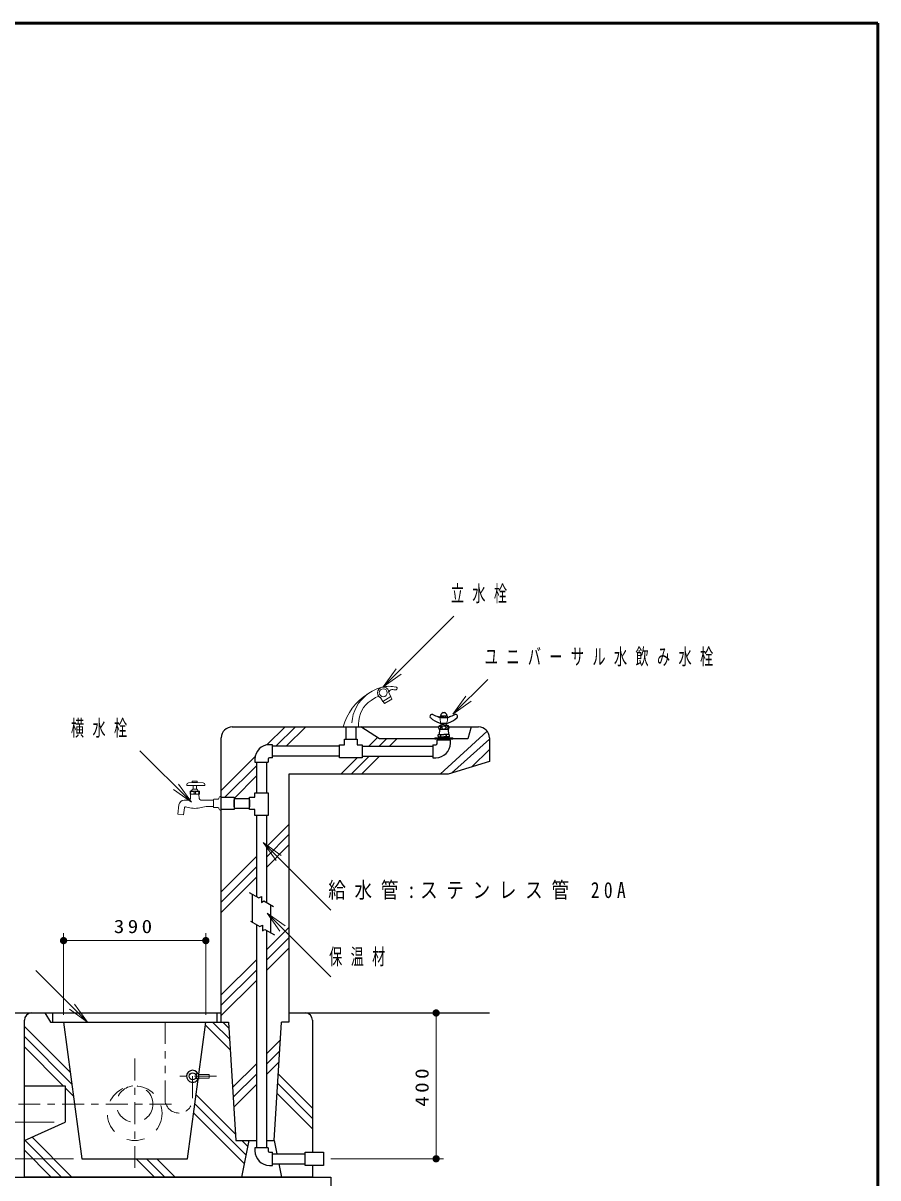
# Model space of a CAD drawing. Units: millimetres on the paper, scale 1:20. Extents: x -365 to 0, y -47 to 257.
# Drawn here: x -117.2 to 0, y 98.6 to 257 of the extents above; entities that cross this region are included whole.
import ezdxf

# ---------------------------------------------------------------- set-up
doc = ezdxf.new("R2010")
doc.units = ezdxf.units.MM
for name, pattern in [('USER1', [4.5, 2.5, -2]), ('USER2', [6, 3, -1, 1, -1]), ('USER3', [8, 3, -1, 1, -1, 1, -1])]:
    doc.linetypes.add(name, pattern=pattern)
doc.layers.add('LY_1', color=7, linetype='Continuous', lineweight=25)
doc.layers.add('LY_4', color=7, linetype='Continuous', lineweight=13)
doc.styles.add('ＭＳ ゴシック', font='')
doc.styles.get('ＭＳ ゴシック').set_extended_font_data('MS Gothic')

# ---------------------------------------------------------------- blocks, each defined once
blk = doc.blocks.new('open_arrow')
at = {"color": 0, "linetype": 'Continuous', "lineweight": -2}
blk.add_lwpolyline([(7.5, 1.25), (0, 0), (7.5, -1.25)], dxfattribs=at)
blk = doc.blocks.new('filled_dot')
at = {"color": 0, "linetype": 'Continuous', "lineweight": -2, "const_width": 1.25}
blk.add_lwpolyline([(-0.625, 0, 1), (0.625, 0, 1)], format="xyb", close=True, dxfattribs=at)

msp = doc.modelspace()

# ---------------------------------------------------------------- linework, layer by layer
at = {"layer": 'LY_1', "lineweight": 13}
for p, q in [((-67.817, 165.948), (-58.136, 175.64)), ((-58.251, 162.212), (-53.484, 166.979)), ((-67.04, 165.12), (-66.75, 164.617)), ((-68.169, 164.476), (-67.876, 163.967)), ((-67.876, 163.967), (-66.75, 164.617)), ((-67.845, 163.985), (-67.833, 163.963)), ((-66.626, 164.256), (-67.621, 163.681)), ((-66.781, 164.6), (-66.768, 164.578)), ((-83.748, 157.998), (-81.268, 160.478)), ((-82.524, 157.808), (-79.854, 160.478)), ((-81.11, 157.808), (-78.44, 160.478)), ((-71.201, 160.478), (-73.301, 160.478)), ((-71.201, 160.884), (-71.201, 160.478)), ((-69.796, 157.808), (-68.592, 159.012)), ((-68.382, 157.808), (-67.362, 158.828)), ((-66.968, 157.808), (-65.948, 158.828)), ((-59.984, 153.978), (-53.572, 159.89)), ((-58.432, 154.124), (-53.254, 158.793)), ((-94.096, 150.122), (-101.167, 157.194)), ((-55.647, 154.987), (-53.254, 157.379)), ((-90.004, 151.742), (-85.404, 156.342)), ((-73.63, 153.974), (-71.376, 156.228)), ((-72.215, 153.974), (-69.742, 156.448)), ((-70.801, 153.975), (-68.328, 156.448)), ((-89.501, 150.831), (-85.184, 155.148)), ((-88.254, 150.663), (-85.184, 153.733)), ((-94.744, 152.553), (-94.744, 152.429)), ((-94.744, 152.429), (-92.244, 152.429)), ((-93.994, 152.854), (-94.519, 152.802)), ((-93.944, 153.004), (-93.994, 152.975)), ((-93.994, 152.975), (-93.994, 152.854)), ((-93.994, 152.854), (-93.294, 152.854)), ((-93.944, 153.004), (-93.344, 153.004)), ((-93.881, 152.429), (-93.881, 151.929)), ((-93.406, 152.429), (-93.406, 151.929)), ((-93.344, 153.004), (-93.294, 152.975)), ((-93.294, 152.975), (-93.294, 152.854)), ((-93.294, 152.854), (-92.476, 152.796)), ((-92.244, 152.546), (-92.244, 152.429)), ((-94.269, 151.629), (-94.294, 151.604)), ((-94.294, 151.604), (-94.294, 151.254)), ((-94.294, 151.254), (-94.269, 151.229)), ((-94.269, 151.629), (-93.019, 151.629)), ((-94.269, 151.229), (-93.019, 151.229)), ((-94.244, 150.658), (-94.224, 151.229)), ((-93.944, 151.929), (-93.344, 151.929)), ((-93.044, 150.658), (-93.064, 151.229)), ((-92.994, 151.604), (-93.019, 151.629)), ((-93.019, 151.229), (-92.994, 151.254)), ((-92.994, 151.604), (-92.994, 151.254)), ((-91.062, 150.503), (-91.062, 149.455)), ((-91.024, 150.542), (-90.486, 150.542)), ((-90.334, 150.672), (-90.339, 150.653)), ((-90.032, 150.932), (-89.994, 150.932)), ((-95.977, 148.511), (-95.824, 149.758)), ((-95.183, 148.414), (-95.066, 149.367)), ((-95.08, 150.417), (-94.494, 150.417)), ((-92.794, 150.417), (-91.062, 150.417)), ((-91.859, 149.542), (-91.062, 149.542)), ((-90.486, 149.417), (-91.024, 149.417)), ((-90.339, 149.305), (-90.334, 149.287)), ((-90.032, 149.026), (-90.018, 149.026)), ((-95.977, 148.511), (-95.183, 148.414)), ((-83.824, 144.03), (-80.754, 147.1)), ((-84.26, 144.597), (-74.983, 135.321)), ((-83.824, 142.616), (-80.754, 145.686)), ((-83.824, 141.201), (-80.754, 144.271)), ((-90.004, 137.85), (-85.184, 142.67)), ((-90.004, 136.436), (-85.184, 141.256)), ((-90.004, 135.021), (-85.184, 139.841)), ((-83.742, 134.938), (-74.989, 126.186)), ((-111.629, 120.978), (-111.629, 132.152)), ((-92.129, 120.978), (-92.129, 132.152)), ((-83.824, 129.888), (-80.754, 132.958)), ((-83.824, 128.473), (-80.754, 131.543)), ((-111.629, 131.152), (-92.129, 131.152)), ((-83.824, 127.059), (-80.754, 130.129)), ((-90.004, 123.708), (-85.184, 128.528)), ((-108.357, 119.978), (-115.428, 127.049)), ((-90.004, 122.293), (-85.184, 127.113)), ((-90.004, 120.879), (-85.184, 125.699)), ((-60.559, 121.228), (-60.559, 101.228)), ((-117.004, 119.392), (-110.712, 113.1)), ((-88.766, 116.11), (-92.188, 119.532)), ((-88.859, 117.617), (-91.22, 119.978)), ((-88.952, 119.124), (-89.806, 119.978)), ((-117.004, 117.978), (-110.494, 111.468)), ((-83.824, 115.62), (-81.88, 117.565)), ((-111.668, 111.228), (-117.004, 116.563)), ((-83.824, 114.206), (-82.027, 116.003)), ((-88.451, 110.993), (-85.184, 114.26)), ((-83.824, 112.792), (-82.174, 114.442)), ((-88.369, 109.661), (-85.184, 112.846)), ((-77.504, 108.176), (-82.192, 112.864)), ((-110.277, 109.836), (-111.405, 110.964)), ((-88.287, 108.329), (-85.184, 111.432)), ((-77.504, 106.762), (-82.274, 111.532)), ((-88.057, 104.587), (-93.461, 109.991)), ((-77.504, 105.348), (-82.356, 110.199)), ((-86.647, 101.763), (-93.627, 108.743)), ((-112.905, 106.228), (-130.504, 106.228)), ((-86.883, 100.584), (-93.793, 107.495)), ((-111.896, 98.728), (-116.93, 103.761)), ((-110.482, 98.728), (-115.952, 104.197)), ((-86.411, 102.941), (-87.198, 103.728)), ((-113.31, 98.728), (-117.004, 102.421)), ((-110.254, 101.228), (-150.504, 101.228)), ((-99.168, 98.728), (-101.668, 101.228)), ((-97.754, 98.728), (-100.254, 101.228)), ((-96.34, 98.728), (-98.84, 101.228)), ((-75.004, 101.228), (-59.559, 101.228))]:
    msp.add_line(p, q, dxfattribs=at)
at = {"layer": 'LY_1'}
for p, q in [((-60.029, 161.753), (-58.979, 161.753)), ((-59.929, 161.953), (-59.995, 161.935)), ((-59.995, 161.753), (-59.995, 161.935)), ((-59.929, 161.953), (-59.504, 161.953)), ((-59.929, 161.953), (-59.922, 161.953)), ((-59.922, 161.953), (-59.922, 162.01)), ((-59.749, 161.753), (-59.749, 161.935)), ((-59.592, 162.418), (-59.417, 162.418)), ((-59.079, 161.953), (-59.504, 161.953)), ((-59.259, 161.753), (-59.259, 161.935)), ((-59.087, 161.953), (-59.087, 162.01)), ((-59.079, 161.953), (-59.087, 161.953)), ((-59.079, 161.953), (-59.013, 161.935)), ((-59.013, 161.753), (-59.013, 161.935)), ((-88.504, 160.478), (-60.203, 160.478)), ((-72.934, 160.478), (-72.934, 158.778)), ((-71.574, 160.478), (-71.574, 158.778)), ((-68.304, 158.828), (-70.885, 160.478)), ((-60.154, 160.597), (-59.504, 160.597)), ((-60.154, 160.147), (-58.854, 160.147)), ((-60.104, 160.103), (-60.154, 159.403)), ((-60.104, 160.103), (-60.104, 160.147)), ((-59.879, 160.978), (-59.13, 160.978)), ((-59.804, 160.847), (-59.504, 160.847)), ((-59.742, 160.847), (-59.742, 160.978)), ((-59.204, 160.847), (-59.504, 160.847)), ((-58.854, 160.597), (-59.504, 160.597)), ((-59.267, 160.847), (-59.267, 160.978)), ((-58.904, 160.103), (-58.904, 160.147)), ((-58.904, 160.103), (-58.854, 159.403)), ((-58.805, 160.478), (-54.754, 160.478)), ((-55.754, 160.478), (-56.204, 158.828)), ((-90.004, 119.978), (-90.004, 158.978)), ((-73.106, 158.778), (-71.403, 158.778)), ((-73.106, 158.028), (-73.106, 158.778)), ((-71.403, 158.778), (-71.403, 158.028)), ((-56.204, 158.828), (-68.304, 158.828)), ((-60.754, 158.828), (-60.754, 158.878)), ((-60.754, 158.828), (-58.254, 158.828)), ((-60.679, 158.953), (-58.329, 158.953)), ((-60.404, 158.228), (-60.404, 158.628)), ((-58.604, 158.628), (-60.404, 158.628)), ((-60.283, 159.375), (-60.179, 159.403)), ((-60.283, 159.131), (-60.283, 159.375)), ((-60.283, 159.131), (-60.179, 159.103)), ((-60.179, 159.403), (-59.504, 159.403)), ((-60.154, 159.403), (-60.179, 159.403)), ((-60.179, 159.103), (-59.504, 159.103)), ((-60.154, 159.103), (-60.179, 159.103)), ((-60.154, 158.953), (-60.154, 159.103)), ((-59.894, 159.131), (-59.894, 159.375)), ((-58.829, 159.403), (-59.504, 159.403)), ((-58.829, 159.103), (-59.504, 159.103)), ((-59.114, 159.131), (-59.114, 159.375)), ((-58.854, 158.953), (-58.854, 159.103)), ((-58.725, 159.375), (-58.829, 159.403)), ((-58.725, 159.131), (-58.829, 159.103)), ((-58.725, 159.131), (-58.725, 159.375)), ((-58.604, 158.228), (-58.604, 158.628)), ((-58.254, 158.828), (-58.254, 158.878)), ((-53.254, 158.978), (-53.254, 155.728)), ((-83.004, 158.028), (-83.404, 158.028)), ((-83.004, 156.228), (-83.004, 158.028)), ((-73.804, 157.808), (-83.004, 157.808)), ((-73.804, 158.028), (-73.106, 158.028)), ((-73.804, 156.228), (-73.804, 158.028)), ((-71.403, 158.028), (-70.704, 158.028)), ((-70.704, 158.028), (-70.704, 156.228)), ((-70.704, 157.808), (-61.004, 157.808)), ((-61.004, 158.028), (-60.604, 158.028)), ((-61.004, 158.028), (-61.004, 156.228)), ((-85.404, 156.028), (-85.404, 155.628)), ((-85.404, 155.628), (-83.604, 155.628)), ((-85.184, 155.628), (-85.184, 151.428)), ((-83.824, 155.628), (-83.824, 151.428)), ((-83.604, 156.028), (-83.604, 155.628)), ((-83.004, 156.228), (-83.404, 156.228)), ((-73.804, 156.448), (-83.004, 156.448)), ((-70.704, 156.228), (-73.804, 156.228)), ((-70.704, 156.448), (-61.004, 156.448)), ((-61.004, 156.228), (-60.604, 156.228)), ((-53.254, 155.728), (-58.904, 153.978)), ((-58.904, 153.978), (-80.754, 153.972)), ((-80.754, 153.972), (-80.754, 119.978)), ((-90.004, 150.831), (-88.254, 150.831)), ((-88.254, 150.831), (-88.254, 149.128)), ((-88.254, 150.659), (-86.154, 150.659)), ((-88.254, 149.479), (-88.254, 150.479)), ((-86.154, 150.831), (-85.404, 150.831)), ((-86.154, 149.128), (-86.154, 150.831)), ((-86.154, 150.479), (-86.154, 149.479)), ((-85.404, 151.428), (-83.604, 151.428)), ((-85.404, 150.831), (-85.404, 151.428)), ((-83.604, 151.428), (-83.604, 148.328)), ((-88.254, 149.128), (-90.004, 149.128)), ((-88.254, 149.299), (-86.154, 149.299)), ((-85.404, 149.128), (-86.154, 149.128)), ((-85.404, 148.328), (-85.404, 149.128)), ((-83.604, 148.328), (-85.404, 148.328)), ((-85.184, 148.328), (-85.184, 137.187)), ((-83.824, 148.328), (-83.824, 136.402)), ((-85.754, 137.516), (-85.754, 133.692)), ((-83.254, 136.073), (-83.254, 132.249)), ((-85.184, 133.363), (-85.184, 102.728)), ((-83.824, 132.578), (-83.824, 102.728)), ((-121.909, 121.228), (-90.004, 121.228)), ((-114.179, 121.228), (-113.429, 119.978)), ((-113.129, 121.228), (-113.129, 119.978)), ((-90.629, 121.228), (-90.629, 119.978)), ((-80.754, 121.228), (-53.254, 121.228)), ((-117.004, 98.728), (-117.004, 120.228)), ((-113.429, 119.978), (-89.004, 119.978)), ((-111.629, 119.978), (-109.129, 101.228)), ((-94.629, 101.228), (-92.129, 119.978)), ((-89.004, 119.978), (-88.004, 103.728)), ((-82.754, 103.728), (-81.754, 119.978)), ((-80.754, 119.978), (-81.754, 119.978)), ((-77.504, 120.228), (-77.504, 102.128)), ((-93.47, 112.868), (-93.12, 112.918)), ((-93.47, 112.868), (-93.47, 112.218)), ((-93.12, 112.918), (-93.12, 112.168)), ((-117.004, 111.228), (-111.405, 111.228)), ((-111.405, 111.228), (-111.405, 106.228)), ((-93.12, 112.168), (-93.47, 112.218)), ((-117.004, 103.728), (-111.405, 106.228)), ((-88.004, 103.728), (-85.184, 103.728)), ((-86.254, 103.728), (-87.254, 98.728)), ((-83.824, 103.728), (-82.754, 103.728)), ((-82.754, 103.728), (-82.39, 101.908)), ((-85.404, 102.728), (-85.404, 102.328)), ((-83.604, 102.728), (-85.404, 102.728)), ((-83.604, 102.728), (-83.604, 102.328)), ((-83.404, 102.128), (-83.004, 102.128)), ((-83.004, 100.328), (-83.004, 102.128)), ((-83.004, 101.908), (-78.504, 101.908)), ((-78.504, 102.128), (-76.004, 102.128)), ((-78.504, 100.328), (-78.504, 102.128)), ((-76.004, 102.128), (-76.004, 100.328)), ((-109.129, 101.228), (-94.629, 101.228)), ((-83.404, 100.328), (-83.004, 100.328)), ((-83.004, 100.548), (-78.504, 100.548)), ((-82.118, 100.548), (-81.754, 98.728)), ((-76.004, 100.328), (-78.504, 100.328)), ((-77.504, 100.328), (-77.504, 98.728)), ((-119.504, 98.728), (-75.004, 98.728)), ((-77.504, 98.728), (-117.004, 98.728)), ((-86.867, 98.728), (-77.504, 98.728)), ((-75.004, 98.728), (-75.004, 91.228))]:
    msp.add_line(p, q, dxfattribs=at)
at = {"layer": 'LY_1', "linetype": 'USER1', "lineweight": 13}
for p, q in [((-90.018, 149.026), (-89.994, 149.026)), ((-91.67, 112.793), (-93.12, 112.793)), ((-91.67, 112.793), (-91.67, 112.293)), ((-91.67, 112.293), (-93.12, 112.293))]:
    msp.add_line(p, q, dxfattribs=at)
at = {"layer": 'LY_1', "linetype": 'USER3', "lineweight": 13}
for p, q in [((-97.72, 119.978), (-97.72, 109.388)), ((-93.945, 112.543), (-93.945, 109.388))]:
    msp.add_line(p, q, dxfattribs=at)
at = {"layer": 'LY_1', "linetype": 'USER2', "lineweight": 13}
for p, q in [((-101.879, 114.978), (-101.879, 99.978)), ((-90.682, 112.543), (-95.715, 112.543)), ((-96.827, 108.728), (-120.362, 108.728))]:
    msp.add_line(p, q, dxfattribs=at)
at = {"layer": 'LY_1'}
for points in [[(-86.19, 137.768), (-84.86, 137), (-84.514, 137.2), (-84.514, 136.4), (-84.167, 136.6), (-82.838, 135.833)], [(-86.009, 133.839), (-84.709, 133.089), (-84.363, 133.289), (-84.363, 132.489), (-84.017, 132.689), (-82.717, 131.938)]]:
    msp.add_lwpolyline(points, dxfattribs=at)
at = {"layer": 'LY_1', "lineweight": 13}
msp.add_circle((-67.809, 165.157), 0.545, dxfattribs=at)
at = {"layer": 'LY_1'}
msp.add_circle((-93.945, 112.543), 0.475, dxfattribs=at)
at = {"layer": 'LY_1', "linetype": 'USER1', "lineweight": 13}
for centre, radius in [((-101.879, 107.478), 3.75), ((-101.879, 108.728), 2.5)]:
    msp.add_circle(centre, radius, dxfattribs=at)
at = {"layer": 'LY_1', "lineweight": 13}
for centre, radius, start, end in [((-65.616, 158.254), 8, 123.09222, 163.86404), ((-66.898, 160.744), 5.208, 126.41431, 176.8775), ((-62.341, 153.228), 14, 118.98987, 123.09222), ((-66.939, 161.526), 4.513, 103.54208, 118.98987), ((-67.814, 165.164), 0.775, 356.70014, 242.68904), ((-66.986, 161.533), 4.5, 78.05658, 102.83569), ((-66.74, 165.199), 0.3, 182.09436, 209.99988), ((-66.639, 165.181), 0.4, 88.41773, 180.80579), ((-66.766, 160.583), 5, 82.60257, 88.41775), ((-66.096, 165.739), 0.2, 262.60242, 88.61157), ((-67.351, 160.884), 3.85, 123.39917, 180), ((-62.315, 153.245), 13, 119.16159, 123.39917), ((-66.951, 161.536), 3.5, 119.00388, 119.21469), ((-68.503, 164.335), 0.3, 50.13141, 119.16159), ((-67.814, 165.16), 0.775, 230.13141, 237.90515), ((-68.385, 164.249), 0.3, 29.99982, 57.90512), ((-66.404, 164.788), 1.65, 210.00012, 222.23889), ((-68.197, 163.753), 1.65, 17.76123, 30), ((-57.061, 161.768), 2.968, 181.25418, 194.27399), ((-61.947, 161.768), 2.968, 345.72601, 358.74582), ((-94.494, 152.553), 0.25, 95.71075, 180), ((-92.494, 152.546), 0.25, 0.00004, 85.91447), ((-94.494, 150.667), 0.25, 270.00004, 358), ((-94.423, 152.122), 0.517, 287.37865, 338.04014), ((-92.865, 152.122), 0.517, 201.95986, 252.62136), ((-92.794, 150.667), 0.25, 182.00003, 270.00004), ((-91.024, 150.503), 0.0381, 90, 180), ((-90.486, 150.694), 0.152, 270, 344.357), ((-90.032, 150.627), 0.305, 90, 171.676), ((-95.08, 149.667), 0.75, 90.00002, 173.00001), ((-94.917, 149.349), 0.15, 80.49105, 173.00018), ((-95.429, 146.292), 3.25, 74.05766, 80.49115), ((-93.644, 152.542), 3.25, 254.05764, 285.94241), ((-91.859, 146.292), 3.25, 90.00002, 105.94242), ((-91.024, 149.455), 0.0381, 180, 270), ((-90.486, 149.264), 0.152, 15.6435, 90), ((-90.032, 149.331), 0.305, 188.324, 270)]:
    msp.add_arc(centre, radius, start, end, dxfattribs=at)
at = {"layer": 'LY_1'}
for centre, radius, start, end in [((-61.129, 161.903), 0.275, 60.98572, 230.5887), ((-58.764, 164.781), 4, 230.5887, 249.94673), ((-59.541, 164.767), 3, 240.98572, 255.58543), ((-60.35, 161.619), 0.25, 50.12203, 75.58543), ((-60.029, 162.003), 0.25, 230.12203, 270), ((-59.872, 161.517), 0.436, 73.65711, 106.34289), ((-59.504, 162.01), 0.417, 102.09779, 180), ((-59.504, 160.235), 1.718, 90, 98.21321), ((-59.504, 160.235), 1.718, 81.78679, 90), ((-59.504, 162.01), 0.417, 0, 77.90221), ((-59.136, 161.517), 0.436, 73.65711, 106.34289), ((-58.979, 162.003), 0.25, 270, 309.87797), ((-60.244, 164.781), 4, 290.05327, 309.4113), ((-58.658, 161.619), 0.25, 104.41457, 129.87797), ((-59.468, 164.767), 3, 284.41457, 299.01428), ((-57.879, 161.903), 0.275, 309.4113, 119.01428), ((-88.504, 158.978), 1.5, 90, 180), ((-59.78, 160.372), 0.436, 148.95178, 211.04822), ((-59.913, 160.372), 0.3, 149.43181, 210.56819), ((-60.067, 160.463), 0.121, 30.56819, 149.43181), ((-60.067, 160.281), 0.121, 210.56819, 329.43181), ((-60.366, 161.264), 0.7, 287.64555, 323.42981), ((-59.879, 161.728), 0.75, 249.94673, 270), ((-60.221, 160.372), 0.3, 329.43181, 30.56819), ((-58.642, 161.264), 0.7, 216.57019, 252.35445), ((-59.13, 161.728), 0.75, 270, 290.05327), ((-58.787, 160.372), 0.3, 149.43181, 210.56819), ((-58.941, 160.463), 0.121, 30.56819, 149.43181), ((-58.941, 160.281), 0.121, 210.56819, 329.43181), ((-59.228, 160.372), 0.436, 328.95178, 31.04822), ((-59.095, 160.372), 0.3, 329.43181, 30.56819), ((-54.754, 158.978), 1.5, 0, 90), ((-60.679, 158.878), 0.075, 90, 180), ((-60.089, 158.71), 0.693, 73.65711, 106.34289), ((-60.089, 159.795), 0.693, 253.65711, 286.34289), ((-59.504, 156.675), 2.728, 90, 98.21321), ((-59.504, 161.831), 2.728, 261.78679, 270), ((-59.504, 156.675), 2.728, 81.78679, 90), ((-59.504, 161.831), 2.728, 270, 278.21321), ((-58.92, 158.71), 0.693, 73.65711, 106.34289), ((-58.92, 159.795), 0.693, 253.65711, 286.34289), ((-58.329, 158.878), 0.075, 0, 90), ((-83.404, 156.028), 2, 90, 180), ((-60.604, 158.228), 0.2, 270, 0), ((-60.604, 158.228), 2, 270, 0), ((-83.404, 156.028), 0.2, 90, 180), ((-116.004, 120.228), 1, 90, 180), ((-78.504, 120.228), 1, 0, 90), ((-93.945, 112.543), 0.825, 26.10231, 280.47568), ((-93.945, 112.543), 0.825, 280.47568, 333.89769), ((-83.404, 102.328), 2, 180, 270), ((-83.404, 102.328), 0.2, 180, 270)]:
    msp.add_arc(centre, radius, start, end, dxfattribs=at)
at = {"layer": 'LY_1', "linetype": 'USER3', "lineweight": 13}
msp.add_arc((-95.833, 109.388), 1.887, 180, 0, dxfattribs=at)
at = {"layer": 'LY_1'}
for major_axis in [(0.292, 0), (-0.292, 0)]:
    msp.add_ellipse((-59.504, 160.372), major_axis=major_axis, ratio=0.726662, start_param=1.5707963, end_param=4.712389, dxfattribs=at)
at = {"layer": 'LY_1', "lineweight": 13}
for centre, major_axis, ratio in [((-93.969, 151.429), (0.275, 0), 0.636335), ((-93.319, 151.429), (-0.275, 0), 0.636388)]:
    msp.add_ellipse(centre, major_axis=major_axis, ratio=ratio, dxfattribs=at)
at = {"layer": 'LY_4', "lineweight": 50}
for p, q in [((0, 257), (-365, 257)), ((0, 0), (0, 257))]:
    msp.add_line(p, q, dxfattribs=at)

# ---------------------------------------------------------------- block references
at = {"layer": 'LY_1', "lineweight": 13, "xscale": 0.4, "yscale": 0.4}
for name, p, rotation in [('open_arrow', (-67.817, 165.948), 45), ('open_arrow', (-58.251, 162.212), 45), ('open_arrow', (-94.096, 150.122), 135), ('open_arrow', (-84.26, 144.597), 315), ('open_arrow', (-83.742, 134.938), 315), ('filled_dot', (-92.129, 131.152), 180), ('open_arrow', (-108.357, 119.978), 135), ('filled_dot', (-60.559, 121.228), 270), ('filled_dot', (-60.559, 101.228), 90)]:
    msp.add_blockref(name, p, dxfattribs=dict(at, rotation=rotation))
msp.add_blockref('filled_dot', (-111.629, 131.152), dxfattribs=at)

# ---------------------------------------------------------------- texts
at = {"layer": 'LY_1', "style": 'ＭＳ ゴシック'}
for s, insert, char_height, attachment_point in [('\\T1.64;\\W0.6;立水栓', (-58.542, 178.64), 2.199, 4), ('\\T1.64;\\W0.6;ユニバーサル水飲み水栓', (-53.89, 169.979), 2.199, 4), ('\\T1.64;\\W0.6;横水栓', (-110.62, 160.194), 2.199, 4), ('\\T1.5;\\W0.8;給水管:ステンレス管\\~20A', (-75.342, 137.971), 2.199, 4), ('\\T1.33;\\W1.15;390', (-101.879, 132.152), 1.833, 8), ('\\T1.64;\\W0.6;保温材', (-75.226, 128.836), 2.199, 4)]:
    msp.add_mtext(s, dxfattribs=dict(at, insert=insert, char_height=char_height, attachment_point=attachment_point))
at = {"layer": 'LY_1', "insert": (-61.559, 111.228), "char_height": 1.833, "attachment_point": 8, "rotation": 90, "style": 'ＭＳ ゴシック'}
msp.add_mtext('\\T1.33;\\W1.15;400', dxfattribs=at)

doc.saveas('drawing.dxf')
